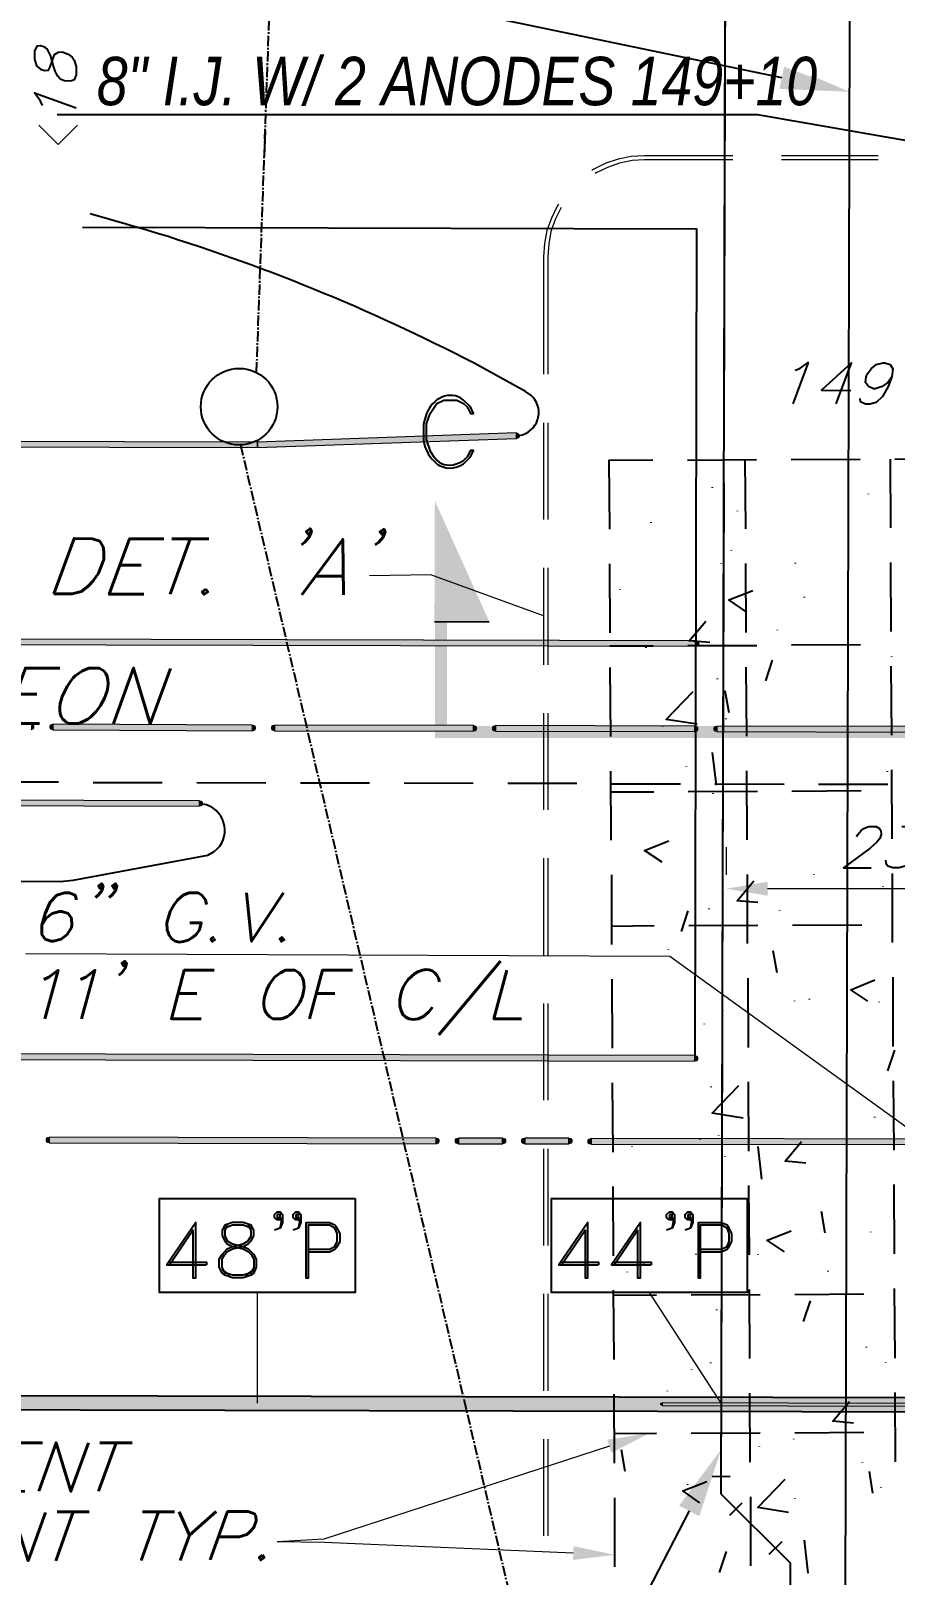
# Model space of a CAD drawing. Header units: feet. Extents: x 25 to 852, y 24 to 570.
# Drawn here: x 182 to 244.5, y 263.5 to 375.2 of the extents above; entities that cross this region are included whole.
import ezdxf
from ezdxf import colors
from ezdxf.entities.mleader import LeaderData, LeaderLine
from ezdxf.math import Vec2, Vec3

# ---------------------------------------------------------------- set-up
doc = ezdxf.new("R2010")
doc.units = ezdxf.units.FT
doc.header["$MEASUREMENT"] = 0
doc.linetypes.add('CENTER2', pattern=[1.125, 0.75, -0.125, 0.125, -0.125])
doc.layers.add('PDF_Geometry', color=7, linetype='Continuous')
doc.layers.add('PDF_Solid Fills', color=7, linetype='Continuous')
doc.styles.get("Standard").update_dxf_attribs({"font": 'simplex.shx'})

msp = doc.modelspace()

# ---------------------------------------------------------------- hatches: boundary and pattern name
h = msp.add_hatch(color=6)
h.dxf.hatch_style = 1
h.paths.add_polyline_path([(102.07, 275.67), (269.1, 275.3), (269.1, 276.3), (102.07, 276.67)])
at = {"layer": 'PDF_Solid Fills', "transparency": 33554559}
for points in [[(217.13, 345.93), (217.13, 346.13), (198.4, 345.47), (198.4, 345.07), (217.13, 345.73)], [(217.13, 346.13), (217.23, 346.1), (217.33, 346), (217.33, 345.87), (217.27, 345.77), (217.13, 345.73), (217.13, 345.93)], [(230.1, 331.1), (230.23, 331.07), (230.3, 330.97), (230.3, 330.83), (230.23, 330.73), (230.1, 330.7), (230.1, 330.9)], [(182, 325.07), (182.13, 325.03), (182.2, 324.93), (182.2, 324.8), (182.13, 324.7), (182, 324.67), (182, 324.87)], [(183.6, 324.67), (183.47, 324.7), (183.4, 324.8), (183.4, 324.93), (183.47, 325.03), (183.6, 325.07), (183.6, 324.87)], [(183.6, 324.87), (183.6, 324.67), (198.03, 324.6), (198.03, 325), (183.6, 325.07)], [(198.03, 325), (198.17, 324.97), (198.23, 324.87), (198.23, 324.73), (198.17, 324.63), (198.03, 324.6), (198.03, 324.8)], [(199.63, 324.6), (199.5, 324.63), (199.43, 324.73), (199.43, 324.87), (199.5, 324.97), (199.63, 325), (199.63, 324.8)], [(199.63, 324.8), (199.63, 324.6), (214.03, 324.57), (214.03, 324.97), (199.63, 325)], [(214.03, 324.97), (214.17, 324.93), (214.23, 324.83), (214.23, 324.7), (214.17, 324.6), (214.03, 324.57), (214.03, 324.77)], [(215.63, 324.57), (215.5, 324.6), (215.43, 324.7), (215.43, 324.83), (215.5, 324.93), (215.63, 324.97), (215.63, 324.77)], [(215.63, 324.77), (215.63, 324.57), (230.03, 324.53), (230.03, 324.93), (215.63, 324.97)], [(230.03, 324.93), (230.17, 324.9), (230.23, 324.8), (230.23, 324.67), (230.17, 324.57), (230.03, 324.53), (230.03, 324.73)], [(231.63, 324.53), (231.5, 324.57), (231.43, 324.67), (231.43, 324.8), (231.5, 324.9), (231.63, 324.93), (231.63, 324.73)], [(231.63, 324.73), (231.63, 324.53), (246.03, 324.5), (246.03, 324.9), (231.63, 324.93)], [(194.2, 319.53), (194.33, 319.5), (194.4, 319.4), (194.4, 319.27), (194.33, 319.17), (194.2, 319.13), (194.2, 319.33)], [(230.03, 301.1), (230.17, 301.07), (230.23, 300.97), (230.23, 300.83), (230.17, 300.73), (230.03, 300.7), (230.03, 300.9)], [(183.33, 294.8), (183.2, 294.83), (183.13, 294.93), (183.13, 295.07), (183.2, 295.17), (183.33, 295.2), (183.33, 295)], [(183.33, 295), (183.33, 294.8), (211.33, 294.73), (211.33, 295.13), (183.33, 295.2)], [(211.33, 295.13), (211.47, 295.1), (211.53, 295), (211.53, 294.87), (211.47, 294.77), (211.33, 294.73), (211.33, 294.93)], [(212.93, 294.73), (212.8, 294.77), (212.73, 294.87), (212.73, 295), (212.8, 295.1), (212.93, 295.13), (212.93, 294.93)], [(212.93, 294.93), (212.93, 294.73), (216.13, 294.73), (216.13, 295.13), (212.93, 295.13)], [(216.13, 295.13), (216.27, 295.1), (216.33, 295), (216.33, 294.87), (216.27, 294.77), (216.13, 294.73), (216.13, 294.93)], [(217.73, 294.73), (217.6, 294.77), (217.53, 294.87), (217.53, 295), (217.6, 295.1), (217.73, 295.13), (217.73, 294.93)], [(217.73, 294.93), (217.73, 294.73), (220.93, 294.73), (220.93, 295.13), (217.73, 295.13)], [(220.93, 295.13), (221.07, 295.1), (221.13, 295), (221.13, 294.87), (221.07, 294.77), (220.93, 294.73), (220.93, 294.93)], [(222.53, 294.7), (222.4, 294.73), (222.33, 294.83), (222.33, 294.97), (222.4, 295.07), (222.53, 295.1), (222.53, 294.9)], [(222.53, 294.9), (222.53, 294.7), (250.53, 294.67), (250.53, 295.07), (222.53, 295.1)], [(227.67, 275.8), (227.57, 275.87), (227.57, 275.97), (227.67, 276), (227.67, 275.9)], [(254.97, 275.83), (254.97, 275.93), (227.67, 276), (227.67, 275.8), (254.97, 275.73)]]:
    msp.add_hatch(color=256, dxfattribs=at).paths.add_polyline_path(points)

# ---------------------------------------------------------------- linework, layer by layer
at = {"color": 1, "flags": 128}
for points in [[(232.4, 446.87), (231.93, 269.4)], [(231.93, 269.4), (236.93, 264.43), (236.92, 260.77)], [(232.57, 267.87), (233.47, 268.77)], [(236.33, 265.93), (235.4, 265.03)]]:
    msp.add_lwpolyline(points, dxfattribs=at)
at = {"color": 3, "flags": 128}
msp.add_lwpolyline([(241.43, 445.2), (240.93, 262.07)], dxfattribs=at)
at = {"color": 20, "linetype": 'CENTER2', "flags": 128}
for points in [[(198.33, 350.5), (200.13, 400.77)], [(197.17, 345.26), (220.57, 245.32)]]:
    msp.add_lwpolyline(points, dxfattribs=at)
at = {"color": 6, "flags": 128}
msp.add_lwpolyline([(102.07, 275.67), (269.1, 275.3), (269.1, 276.3), (102.07, 276.67)], close=True, dxfattribs=at)
at = {"color": 20}
msp.add_circle((197.07, 348.03), 2.77, dxfattribs=at)
at = {"layer": 'PDF_Geometry', "lineweight": 25}
for points in [[(232.23, 379.7), (232.13, 346.53)], [(183, 374.03), (182.7, 374.13), (182.43, 374.1), (182.27, 373.73), (182.27, 373.17), (182.4, 372.67), (182.7, 372.43), (183, 372.33), (183.27, 372.37), (183.4, 372.6), (183.7, 373.5), (184, 373.67), (184.27, 373.7), (184.7, 373.53), (185, 373.3), (185.13, 373.1), (185.27, 372.63), (185.27, 372.03), (185.13, 371.67), (184.97, 371.6)], [(182.83, 369.8), (182.7, 370.13), (182.27, 370.73), (185.27, 369.63)], [(198.9, 366.1), (198.97, 368)], [(185.73, 361), (230.17, 360.9), (230.03, 300.9)], [(237.3, 350.67), (237.63, 350.8), (238.23, 351.23), (237.13, 348.23)], [(240.27, 348.23), (241.37, 351.2), (239.2, 349.23), (241.33, 349.2)], [(244.3, 350.2), (244, 349.77), (243.6, 349.5), (243.1, 349.33), (242.97, 349.33), (242.6, 349.5), (242.4, 349.77), (242.43, 350.2), (242.5, 350.37), (242.8, 350.77), (243.17, 351.07), (243.67, 351.2), (243.8, 351.2), (244.17, 351.07), (244.37, 350.77), (244.3, 350.2), (244.03, 349.5), (243.63, 348.77), (243.17, 348.33), (242.7, 348.2), (242.4, 348.2), (242.03, 348.37), (242, 348.63)], [(210.63, 345.6), (210.63, 346.8), (210.9, 347.53), (211.37, 348.27), (211.87, 348.5), (212.83, 348.5), (213.3, 348.27), (213.57, 348.03), (213.8, 347.53), (214.03, 347.53), (213.8, 348.03), (213.3, 348.5)], [(210.63, 347.53), (210.4, 346.8), (210.4, 345.6)], [(217.13, 345.93), (217.57, 346)], [(213.3, 343.9), (213.8, 344.4), (214.03, 344.87), (213.8, 344.87), (213.57, 344.4), (213.3, 344.13)], [(227, 344.17), (223.83, 344.13), (223.87, 339.17)], [(229.5, 344.17), (234.5, 344.2)], [(233.67, 344.2), (233.7, 339.2)], [(237, 344.2), (242, 344.23)], [(244.17, 344.23), (244.2, 339.27)], [(244.5, 344.23), (249.5, 344.27)], [(231.33, 342.17), (231.33, 342.2)], [(232.13, 342.53), (232.03, 306.53)], [(242.6, 341.7), (242.6, 341.73)], [(226.87, 339.63), (226.87, 339.67)], [(233.13, 340.47), (233.13, 340.5)], [(232.7, 337.6), (232.7, 337.63)], [(223.87, 336.67), (223.9, 331.67)], [(231.97, 336.67), (231.97, 336.7)], [(233.7, 336.7), (233.73, 331.7)], [(237.33, 336.7), (237.33, 336.73)], [(244.2, 336.77), (244.23, 331.77)], [(224.63, 334.8), (224.63, 334.83)], [(233.73, 333.23), (232.5, 334.07), (234.23, 334.73)], [(237.97, 334.23), (237.97, 334.27)], [(231.13, 330.97), (229.63, 331.1), (230.83, 332.53)], [(236.03, 331.87), (236.03, 331.9)], [(223.9, 330.73), (227.03, 330.73)], [(226.53, 330.6), (226.53, 330.63)], [(229.53, 330.77), (234.53, 330.77)], [(237.03, 330.8), (242.03, 330.83)], [(235.17, 328.2), (235.67, 329.7)], [(244.3, 329.93), (244.3, 329.97)], [(223.9, 329.17), (223.93, 324.17)], [(231.67, 328.33), (231.67, 328.37)], [(233.73, 329.2), (233.77, 324.2)], [(244.23, 329.27), (244.27, 324.27)], [(230.2, 325.07), (227.97, 325.4), (229.93, 327.43)], [(232.53, 325.9), (232.23, 327.47)], [(232.3, 325.43), (232.3, 325.47)], [(227.73, 324.9), (227.73, 324.93)], [(231.6, 320.67), (231.33, 323.03)], [(223.93, 321.67), (223.97, 316.67)], [(229.43, 322), (229.43, 322.03)], [(233.77, 321.7), (233.8, 316.7)], [(243.97, 321.63), (243.97, 321.67)], [(244.27, 321.77), (244.3, 316.77)], [(184, 320.87), (178.97, 320.87)], [(191.5, 320.83), (186.5, 320.83)], [(199, 320.8), (194, 320.83)], [(206.5, 320.8), (201.5, 320.8)], [(214, 320.77), (209, 320.8)], [(221.5, 320.77), (216.5, 320.77)], [(229, 320.73), (224, 320.73)], [(236.5, 320.7), (231.5, 320.73)], [(244, 320.7), (239, 320.7)], [(223.97, 320.17), (227.07, 320.17)], [(229.57, 320.2), (234.57, 320.23)], [(231.37, 320.03), (231.37, 320.07)], [(237.07, 320.23), (242.07, 320.27)], [(194.7, 319.23), (194.2, 319.33)], [(241.77, 316.93), (241.83, 317.1), (242.07, 317.37), (242.27, 317.53), (242.6, 317.67), (243.17, 317.67), (243.4, 317.53), (243.5, 317.37), (243.53, 317.1), (243.43, 316.8), (243.2, 316.53), (242.73, 316.1), (240.8, 314.67), (242.8, 314.67)], [(245.03, 317.67), (246.6, 317.67), (245.33, 316.53), (245.77, 316.53), (246, 316.37), (246.1, 316.23), (246.07, 315.8), (245.97, 315.53), (245.67, 315.1), (245.27, 314.8), (244.8, 314.67), (244.37, 314.67), (244, 314.8), (243.9, 314.93), (243.87, 315.23)], [(150.07, 313.77), (149.33, 316.93), (146, 316.93), (145.3, 313.8), (184.13, 313.7), (185.07, 313.8)], [(227.67, 315.1), (226.4, 315.93), (228.17, 316.63)], [(185.07, 313.8), (194.8, 315.6), (195.27, 315.87)], [(224, 314.17), (224, 309.13)], [(233.83, 314.2), (233.83, 309.2)], [(238.67, 314.2), (238.67, 314.23)], [(244.33, 314.27), (244.33, 309.27)], [(234.6, 312.17), (233.1, 312.3), (234.3, 313.73)], [(243.67, 313.3), (243.67, 313.33)], [(231.07, 311.7), (231.07, 311.73)], [(236.2, 311.57), (236.2, 311.6)], [(224, 310.47), (227.1, 310.5)], [(229.07, 310.07), (229.57, 311.57)], [(229.6, 310.5), (234.6, 310.53)], [(231.27, 310.53), (231.27, 310.57)], [(237.1, 310.53), (242.13, 310.57)], [(228.13, 308.77), (228.13, 308.8)], [(236, 307.1), (235.7, 308.67)], [(224.03, 306.63), (224.07, 301.63)], [(233.87, 306.7), (233.9, 301.7)], [(242.57, 305.03), (241.33, 305.87), (243.07, 306.57)], [(244.37, 306.77), (244.37, 301.77)], [(237.27, 305.03), (237.27, 305.07)], [(238.33, 305.17), (238.33, 305.2)], [(243.37, 304.97), (243.37, 305)], [(232.07, 304.33), (232.07, 304.37)], [(230.73, 303.37), (230.73, 303.4)], [(232.03, 302.53), (231.93, 269.4)], [(244, 300), (244.5, 301.5)], [(224.07, 299.13), (224.1, 294.13)], [(231.23, 298.83), (231.23, 298.87)], [(233.53, 296.57), (231.3, 296.93), (233.23, 298.93)], [(233.9, 299.2), (233.93, 294.2)], [(244.4, 299.27), (244.43, 294.27)], [(243.07, 296.63), (243.07, 296.67)], [(230.43, 295.03), (230.43, 295.07)], [(231.77, 295.3), (231.77, 295.33)], [(238.07, 293.33), (236.57, 293.47), (237.77, 294.9)], [(225.5, 294.5), (225.5, 294.53)], [(232.23, 293.77), (232.23, 293.8)], [(234.9, 292.17), (234.63, 294.53)], [(224.1, 291.63), (224.13, 286.63)], [(233.93, 291.7), (233.97, 286.7)], [(244.43, 291.77), (244.47, 286.77)], [(200.03, 288.63), (200.2, 289.4), (200.03, 289.23), (199.83, 289.23), (199.63, 289.4), (199.63, 289.6), (199.83, 289.8), (200.03, 289.8), (200.2, 289.6), (200.2, 289.03), (200.03, 288.63), (199.63, 288.47)], [(200.03, 289.23), (200.2, 289.03)], [(201.37, 288.63), (201.53, 289.4), (201.37, 289.23), (201.17, 289.23), (200.97, 289.4), (200.97, 289.6), (201.17, 289.8), (201.37, 289.8), (201.53, 289.6), (201.53, 289.03), (201.37, 288.63), (200.97, 288.47)], [(201.37, 289.23), (201.53, 289.03)], [(228.4, 288.63), (228.57, 289.4), (228.4, 289.23), (228.2, 289.23), (228, 289.4), (228, 289.6), (228.2, 289.8), (228.4, 289.8), (228.57, 289.6), (228.57, 289.03), (228.4, 288.63), (228, 288.47)], [(228.4, 289.23), (228.57, 289.03)], [(229.73, 288.63), (229.9, 289.4), (229.73, 289.23), (229.53, 289.23), (229.33, 289.4), (229.33, 289.6), (229.53, 289.8), (229.73, 289.8), (229.9, 289.6), (229.9, 289.03), (229.73, 288.63), (229.33, 288.47)], [(229.73, 289.23), (229.9, 289.03)], [(239.47, 288.27), (239.2, 289.83)], [(192.03, 285.97), (193.73, 288.47), (193.73, 285.03), (193.93, 285.03), (193.93, 289.03), (191.83, 285.97), (194.7, 285.97)], [(196.2, 288.83), (196.03, 288.47), (196.03, 288.07), (196.2, 287.7), (196.6, 287.5), (197.37, 287.3), (197.73, 287.13), (198.13, 286.73), (198.3, 286.37), (198.3, 285.8), (198.13, 285.4), (197.93, 285.23), (197.37, 285.03), (196.6, 285.03), (196.03, 285.23), (195.83, 285.4), (195.63, 285.8), (195.63, 286.37), (195.83, 286.73), (196.2, 287.13), (196.6, 287.3), (197.37, 287.5), (197.73, 287.7), (197.93, 288.07), (197.93, 288.47), (197.73, 288.83)], [(197.93, 288.63), (197.37, 288.83), (196.6, 288.83), (196.03, 288.63)], [(202.07, 286.9), (203.6, 286.9), (204, 287.1), (204.17, 287.3), (204.37, 287.67), (204.37, 288.23), (204.17, 288.63), (204, 288.83), (203.6, 289), (201.9, 289), (201.9, 285)], [(202.07, 287.1), (203.6, 287.1), (204, 287.3), (204.17, 287.67), (204.17, 288.23), (204, 288.63), (203.6, 288.83), (202.07, 288.83), (202.07, 285), (201.9, 285)], [(220.4, 285.97), (222.1, 288.47), (222.1, 285.03), (222.3, 285.03), (222.3, 289.03), (220.2, 285.97), (223.07, 285.97)], [(224.2, 285.97), (225.9, 288.47), (225.9, 285.03), (226.1, 285.03), (226.1, 289.03), (224, 285.97), (226.87, 285.97)], [(230.43, 286.9), (231.97, 286.9), (232.37, 287.1), (232.53, 287.3), (232.73, 287.67), (232.73, 288.23), (232.53, 288.63), (232.37, 288.83), (231.97, 289), (230.27, 289), (230.27, 285)], [(230.43, 287.1), (231.97, 287.1), (232.37, 287.3), (232.53, 287.67), (232.53, 288.23), (232.37, 288.63), (231.97, 288.83), (230.43, 288.83), (230.43, 285), (230.27, 285)], [(235.23, 287.73), (237, 288.43)], [(242.77, 288.33), (242.77, 288.37)], [(235.27, 287.73), (236.5, 286.9)], [(192.03, 286.17), (194.7, 286.17), (194.7, 285.97)], [(220.4, 286.17), (223.07, 286.17), (223.07, 285.97)], [(224.2, 286.17), (226.87, 286.17), (226.87, 285.97)], [(226.37, 286.07), (226.37, 286.1)], [(230.13, 286.73), (230.13, 286.77)], [(234.63, 286.7), (234.63, 286.73)], [(195.83, 285.6), (196.4, 285.23)], [(197.53, 285.23), (198.13, 285.6)], [(225.17, 285.43), (225.17, 285.47)], [(239.7, 285.5), (239.7, 285.53)], [(224.13, 284.13), (224.17, 279.13)], [(224.2, 283.77), (227.27, 283.8)], [(229.77, 283.8), (234.77, 283.83)], [(233.97, 284.2), (234, 279.2)], [(237.27, 283.83), (242.27, 283.87)], [(244.47, 284.27), (244.5, 279.23)], [(231.63, 282.7), (231.63, 282.73)], [(237.9, 281.87), (238.4, 283.37)], [(242.47, 280), (242.47, 280.03)], [(229.83, 278.4), (229.83, 278.43)], [(231.2, 278.87), (231.2, 278.9)], [(243.87, 278.9), (243.87, 278.93)], [(224.17, 276.63), (224.2, 271.63)], [(228.07, 276.83), (228.07, 276.87)], [(234, 276.7), (234.03, 271.7)], [(241.53, 274.53), (240.03, 274.67), (241.23, 276.1)], [(244.5, 276.73), (244.53, 271.73)], [(224.2, 273.77), (227.27, 273.8)], [(229.77, 273.8), (234.77, 273.83)], [(237.27, 273.83), (242.27, 273.87)], [(225, 271.03), (224.73, 272.6)], [(234.73, 272.8), (234.73, 272.83)], [(237.2, 273.37), (237.2, 273.4)], [(242.17, 271.67), (242.17, 271.7)], [(230.4, 268.77), (229.17, 269.63), (230.9, 270.3)], [(231.3, 270.7), (232.6, 270.67)], [(236.83, 268.07), (234.6, 268.43), (236.57, 270.47)], [(242.93, 269.47), (242.67, 271.03)], [(224.23, 269.13), (224.23, 264.13)], [(229.53, 270.07), (229.53, 270.1)], [(234.07, 269.2), (234.07, 264.2)], [(243.53, 269.87), (243.53, 269.9)], [(237.3, 269.07), (237.3, 269.1)], [(238.23, 263.67), (237.97, 266.07)], [(231.83, 263.73), (232.33, 265.23)]]:
    msp.add_lwpolyline(points, dxfattribs=at)
at = {"layer": 'PDF_Geometry', "lineweight": 15}
for points in [[(185.37, 368.4), (183.97, 367), (182.57, 368.4)], [(226.4, 366.17), (225.43, 366.13), (224.5, 365.93), (223.6, 365.63), (222.73, 365.2), (222.6, 365.1)], [(226.4, 365.87), (225.5, 365.83), (224.6, 365.63), (223.73, 365.33), (222.9, 364.93), (222.83, 364.9)], [(232.8, 366.17), (226.4, 366.17)], [(232.8, 365.87), (226.4, 365.87)], [(243.3, 366.17), (236.3, 366.17)], [(243.3, 365.87), (236.3, 365.87)], [(220.17, 362.67), (220.07, 362.53), (219.67, 361.67), (219.33, 360.77), (219.17, 359.83), (219.1, 358.87), (219.1, 350.37)], [(220.37, 362.43), (219.93, 361.57), (219.63, 360.7), (219.47, 359.8), (219.4, 358.87), (219.4, 350.37)], [(219.1, 346.87), (219.1, 339.87)], [(219.4, 346.87), (219.4, 339.87)], [(219.1, 336.37), (219.1, 329.37)], [(219.4, 336.37), (219.4, 329.37)], [(219.1, 332.9), (210.93, 335.87), (206.5, 335.8)], [(219.1, 325.87), (219.1, 318.87)], [(219.4, 325.87), (219.4, 318.87)], [(232.3, 316.17), (232.3, 314.17)], [(219.1, 315.37), (219.1, 308.37)], [(219.4, 315.37), (219.4, 308.37)], [(252.3, 313.17), (235.3, 313.17)], [(256.6, 287.8), (228.23, 308.27), (181.63, 308.47)], [(219.1, 304.87), (219.1, 297.87)], [(219.4, 304.87), (219.4, 297.87)], [(219.1, 294.37), (219.1, 287.37)], [(219.4, 294.37), (219.4, 287.37)], [(198.37, 283.97), (198.37, 275.97)], [(219.1, 283.87), (219.1, 276.87)], [(219.4, 283.87), (219.4, 276.87)], [(226.73, 283.97), (231.97, 275.9)], [(223.87, 272.87), (203.2, 266.13), (199.83, 265.93)], [(219.1, 273.37), (219.1, 266.37)], [(219.4, 273.37), (219.4, 266.37)], [(221.23, 265.13), (203.23, 265.9), (199.83, 265.93)]]:
    msp.add_lwpolyline(points, dxfattribs=at)
at = {"layer": 'PDF_Geometry', "lineweight": 25}
msp.add_lwpolyline([(218.17, 348.87), (217.8, 349.13), (214.07, 351.17, 0.046033), (190.4, 360.8), (186.3, 361.97)], format="xyb", dxfattribs=at)
at = {"layer": 'PDF_Geometry', "lineweight": 0}
for points in [[(198.4, 345.27), (198.4, 345.47), (102.07, 345.7)], [(102.07, 345.3), (198.4, 345.07), (198.4, 345.27)], [(217.13, 346.13), (217.23, 346.1), (217.33, 346), (217.33, 345.87), (217.27, 345.77), (217.13, 345.73)], [(102.07, 331), (230.1, 330.7), (230.1, 331.1), (102.07, 331.4)], [(230.1, 331.1), (230.23, 331.07), (230.3, 330.97), (230.3, 330.83), (230.23, 330.73), (230.1, 330.7)], [(182, 325.07), (182.13, 325.03), (182.2, 324.93), (182.2, 324.8), (182.13, 324.7), (182, 324.67)], [(183.6, 324.67), (183.47, 324.7), (183.4, 324.8), (183.4, 324.93), (183.47, 325.03), (183.6, 325.07)], [(198.03, 325), (198.17, 324.97), (198.23, 324.87), (198.23, 324.73), (198.17, 324.63), (198.03, 324.6)], [(199.63, 324.6), (199.5, 324.63), (199.43, 324.73), (199.43, 324.87), (199.5, 324.97), (199.63, 325)], [(214.03, 324.97), (214.17, 324.93), (214.23, 324.83), (214.23, 324.7), (214.17, 324.6), (214.03, 324.57)], [(215.63, 324.57), (215.5, 324.6), (215.43, 324.7), (215.43, 324.83), (215.5, 324.93), (215.63, 324.97)], [(230.03, 324.93), (230.17, 324.9), (230.23, 324.8), (230.23, 324.67), (230.17, 324.57), (230.03, 324.53)], [(231.63, 324.53), (231.5, 324.57), (231.43, 324.67), (231.43, 324.8), (231.5, 324.9), (231.63, 324.93)], [(102.07, 319.4), (194.2, 319.13), (194.2, 319.53), (102.07, 319.8)], [(194.2, 319.53), (194.33, 319.5), (194.4, 319.4), (194.4, 319.27), (194.33, 319.17), (194.2, 319.13)], [(102.07, 301), (230.03, 300.7), (230.03, 301.1), (102.07, 301.4)], [(230.03, 301.1), (230.17, 301.07), (230.23, 300.97), (230.23, 300.83), (230.17, 300.73), (230.03, 300.7)], [(183.33, 294.8), (183.2, 294.83), (183.13, 294.93), (183.13, 295.07), (183.2, 295.17), (183.33, 295.2)], [(211.33, 295.13), (211.47, 295.1), (211.53, 295), (211.53, 294.87), (211.47, 294.77), (211.33, 294.73)], [(212.93, 294.73), (212.8, 294.77), (212.73, 294.87), (212.73, 295), (212.8, 295.1), (212.93, 295.13)], [(216.13, 295.13), (216.27, 295.1), (216.33, 295), (216.33, 294.87), (216.27, 294.77), (216.13, 294.73)], [(217.73, 294.73), (217.6, 294.77), (217.53, 294.87), (217.53, 295), (217.6, 295.1), (217.73, 295.13)], [(220.93, 295.13), (221.07, 295.1), (221.13, 295), (221.13, 294.87), (221.07, 294.77), (220.93, 294.73)], [(222.53, 294.7), (222.4, 294.73), (222.33, 294.83), (222.33, 294.97), (222.4, 295.07), (222.53, 295.1)], [(227.67, 275.8), (227.57, 275.87), (227.57, 275.97), (227.67, 276)]]:
    msp.add_lwpolyline(points, dxfattribs=at)
for points in [[(217.13, 345.93), (217.13, 346.13), (198.4, 345.47), (198.4, 345.07), (217.13, 345.73)], [(183.6, 324.87), (183.6, 324.67), (198.03, 324.6), (198.03, 325), (183.6, 325.07)], [(199.63, 324.8), (199.63, 324.6), (214.03, 324.57), (214.03, 324.97), (199.63, 325)], [(215.63, 324.77), (215.63, 324.57), (230.03, 324.53), (230.03, 324.93), (215.63, 324.97)], [(231.63, 324.73), (231.63, 324.53), (246.03, 324.5), (246.03, 324.9), (231.63, 324.93)], [(183.33, 295), (183.33, 294.8), (211.33, 294.73), (211.33, 295.13), (183.33, 295.2)], [(212.93, 294.93), (212.93, 294.73), (216.13, 294.73), (216.13, 295.13), (212.93, 295.13)], [(217.73, 294.93), (217.73, 294.73), (220.93, 294.73), (220.93, 295.13), (217.73, 295.13)], [(222.53, 294.9), (222.53, 294.7), (250.53, 294.67), (250.53, 295.07), (222.53, 295.1)], [(254.97, 275.83), (254.97, 275.93), (227.67, 276), (227.67, 275.8), (254.97, 275.73)]]:
    msp.add_lwpolyline(points, close=True, dxfattribs=at)
at = {"layer": 'PDF_Geometry', "lineweight": 40}
for points in [[(183.67, 334.5), (185.13, 338.5), (186.47, 338.47), (187, 338.3), (187.23, 337.9), (187.27, 337.53), (187.27, 336.97), (186.9, 336), (186.5, 335.43), (186.17, 335.07), (185.67, 334.67), (185, 334.5)], [(194.67, 334.83), (194.4, 334.63), (194.53, 334.47), (194.8, 334.63)], [(198.73, 264.97), (198.53, 264.8), (198.63, 264.63), (198.87, 264.8)]]:
    msp.add_lwpolyline(points, close=True, dxfattribs=at)
for points in [[(190.17, 334.47), (187.67, 334.47), (189.13, 338.47), (191.63, 338.47)], [(193.53, 338.47), (192.07, 334.47)], [(192.2, 338.47), (194.87, 338.47)], [(202.3, 339), (202.07, 338.8), (201.93, 339), (202.2, 339.2), (202.3, 339), (202.17, 338.63), (201.83, 338.23), (201.57, 338.03)], [(201.6, 334.43), (204.57, 338.43), (204.63, 334.43)], [(207.63, 338.97), (207.4, 338.8), (207.27, 338.97), (207.53, 339.17), (207.63, 338.97), (207.5, 338.6), (207.17, 338.23), (206.9, 338.03)], [(188.47, 336.57), (189.97, 336.57)], [(202.63, 335.77), (204.57, 335.77)], [(182.63, 325.13), (180.13, 325.13), (181.6, 329.13), (184.1, 329.13)], [(187.27, 328.93), (186.93, 329.13), (186.2, 329.13), (185.73, 328.93), (185.2, 328.57)], [(187.97, 325.13), (189.43, 329.13), (190.63, 325.1), (192.1, 329.1)], [(180.9, 327.23), (182.43, 327.23)], [(184.73, 325.13), (185.47, 325.13), (185.93, 325.33)], [(185.3, 312.37), (185.2, 312.7), (184.77, 312.87), (184.43, 312.87), (183.87, 312.7), (183.4, 312.2), (183.03, 311.37), (182.8, 310.53), (182.8, 309.87), (183.03, 309.53), (183.47, 309.37), (183.63, 309.37), (184.2, 309.53), (184.63, 309.87), (184.93, 310.37), (184.97, 310.53), (184.93, 311.03), (184.7, 311.37), (184.23, 311.53), (184.07, 311.53), (183.53, 311.37), (183.1, 311.03), (182.8, 310.53)], [(187.23, 313.37), (187, 313.2), (186.9, 313.37), (187.1, 313.53), (187.23, 313.37), (187.13, 313.03), (186.87, 312.7), (186.67, 312.53)], [(188.23, 313.37), (188, 313.2), (187.9, 313.37), (188.1, 313.53), (188.23, 313.37), (188.13, 313.03), (187.87, 312.7), (187.67, 312.53)], [(194.7, 312.03), (194.63, 312.37), (194.37, 312.7), (194.1, 312.87), (193.43, 312.87), (193.03, 312.7), (192.63, 312.37), (192.37, 312.03), (192.07, 311.53), (191.83, 310.7), (191.87, 310.2)], [(197.6, 312.87), (197.97, 309.37), (200.27, 312.87)], [(193.97, 309.87), (194.2, 310.2), (194.33, 310.7), (193.5, 310.7)], [(195.23, 309.7), (195.03, 309.53), (195.13, 309.37), (195.37, 309.53)], [(200.23, 309.7), (200.03, 309.53), (200.13, 309.37), (200.37, 309.53)], [(182.93, 306.6), (183.3, 306.77), (183.97, 307.27), (183, 303.77)], [(185.6, 306.6), (185.97, 306.77), (186.63, 307.27), (185.67, 303.77)], [(188.93, 307.77), (188.7, 307.6), (188.6, 307.77), (188.8, 307.93), (188.93, 307.77), (188.83, 307.43), (188.57, 307.1), (188.37, 306.93)], [(194.33, 303.77), (192.17, 303.77), (193.1, 307.27), (195.27, 307.27)], [(201.4, 307.1), (201.1, 307.27), (200.43, 307.27), (200.07, 307.1), (199.63, 306.77)], [(202.17, 303.77), (203.1, 307.27), (205.27, 307.27)], [(215.97, 307.93), (211.53, 302.6)], [(216.43, 307.27), (215.5, 303.77), (217.5, 303.77)], [(192.67, 305.6), (194, 305.6)], [(202.67, 305.6), (204, 305.6)], [(199.5, 303.77), (200.17, 303.77), (200.57, 303.93)], [(210.4, 303.93), (210.8, 304.27), (211.07, 304.6)], [(181.57, 269.6), (179.4, 269.57), (180.67, 273.1), (182.83, 273.1)], [(182.57, 269.6), (183.83, 273.1), (184.9, 269.6), (186.17, 273.1)], [(188.17, 273.1), (186.9, 269.6)], [(187, 273.1), (189.33, 273.1)], [(179.47, 264.57), (180.73, 268.07), (181.8, 264.57), (183.07, 268.07)], [(185.07, 268.1), (183.8, 264.57)], [(183.9, 268.1), (186.23, 268.1)], [(191.23, 268.1), (189.97, 264.6)], [(190.07, 268.1), (192.4, 268.1)], [(192.73, 268.1), (193.47, 266.43), (192.8, 264.6)], [(195.4, 268.13), (193.47, 266.43)], [(194.97, 264.63), (196.23, 268.13), (197.73, 268.13), (198.17, 267.97), (198.27, 267.8), (198.3, 267.47), (198.13, 266.97), (197.83, 266.63), (197.63, 266.47), (197.07, 266.3), (195.57, 266.3)]]:
    msp.add_lwpolyline(points, dxfattribs=at)
at = {"layer": 'PDF_Geometry', "lineweight": 15}
msp.add_lwpolyline([(211.2, 332.47), (215.17, 332.47)], close=True, dxfattribs=at)
at = {"layer": 'PDF_Geometry', "lineweight": 25}
for points in [[(205.47, 290.77), (205.47, 283.97), (191.3, 283.97), (191.3, 290.77)], [(233.83, 290.77), (233.83, 283.97), (219.67, 283.97), (219.67, 290.77)], [(199.83, 289.6), (199.83, 289.4), (200.03, 289.4), (200.03, 289.6)], [(201.17, 289.6), (201.17, 289.4), (201.37, 289.4), (201.37, 289.6)], [(228.2, 289.6), (228.2, 289.4), (228.4, 289.4), (228.4, 289.6)], [(229.53, 289.6), (229.53, 289.4), (229.73, 289.4), (229.73, 289.6)], [(196.6, 289.03), (196.03, 288.83), (195.83, 288.47), (195.83, 288.07), (196.03, 287.7), (196.2, 287.5), (196.6, 287.3), (197.37, 287.13), (197.73, 286.93), (197.93, 286.73), (198.13, 286.37), (198.13, 285.8), (197.93, 285.4), (197.37, 285.23), (196.6, 285.23), (196.03, 285.4), (195.83, 285.8), (195.83, 286.37), (196.03, 286.73), (196.2, 286.93), (196.6, 287.13), (197.37, 287.3), (197.73, 287.5), (197.93, 287.7), (198.13, 288.07), (198.13, 288.47), (197.93, 288.83), (197.37, 289.03)]]:
    msp.add_lwpolyline(points, close=True, dxfattribs=at)
at = {"layer": 'PDF_Geometry', "lineweight": 40}
msp.add_ellipse((210.14, 305.61), major_axis=(0.97, 1.58), ratio=0.676835, start_param=5.606386, end_param=8.549398, dxfattribs=at)
at = {"layer": 'PDF_Geometry', "lineweight": 25}
for points in [[(184.97, 371.6), (183.31, 371.33), (183.86, 373.47), (183, 374.03)], [(213.3, 348.5), (212.3, 349.32), (211.02, 348.58), (210.63, 347.53)], [(217.57, 346), (218.85, 346.42), (219.14, 348.04), (218.17, 348.87)], [(210.4, 345.6), (210.65, 344.2), (211.87, 342.99), (213.3, 343.9)], [(210.63, 345.6), (210.97, 344.19), (211.85, 343.3), (213.3, 344.13)], [(195.27, 315.87), (196.52, 316.79), (196.17, 318.76), (194.7, 319.23)]]:
    msp.add_open_spline(points, degree=3, dxfattribs=at)
at = {"layer": 'PDF_Geometry', "lineweight": 40}
for points in [[(185.2, 328.57), (184.49, 327.8), (183.35, 325.79), (184.73, 325.13)], [(185.93, 325.33), (186.96, 325.83), (188.16, 327.94), (187.27, 328.93)], [(191.87, 310.2), (192.1, 308.98), (193.26, 309.17), (193.97, 309.87)], [(199.63, 306.77), (198.98, 306.01), (198.33, 304.37), (199.5, 303.77)], [(200.57, 303.93), (201.48, 304.54), (202.26, 306.16), (201.4, 307.1)], [(208.7, 305.1), (208.62, 303.97), (209.34, 303.37), (210.4, 303.93)]]:
    msp.add_open_spline(points, degree=3, dxfattribs=at)
at = {"layer": 'PDF_Solid Fills', "lineweight": 15, "transparency": 33554559}
for points in [[(238.43, 372), (241.23, 370.8), (238.2, 371.03)], [(211.23, 341.23), (215.17, 332.47), (211.2, 332.47)], [(211.23, 324.07), (212.1, 324.93), (211.23, 332.47)], [(212.1, 324.93), (211.23, 332.47), (212.1, 332.47)], [(296.73, 324.07), (295.83, 324.93), (211.23, 324.07)], [(295.83, 324.93), (211.23, 324.07), (212.1, 324.93)]]:
    msp.add_solid(points, dxfattribs=at)
at = {"layer": 'PDF_Solid Fills', "lineweight": 0, "transparency": 33554559}
for points in [[(102.07, 345.7), (102.07, 345.5), (198.4, 345.47)], [(198.4, 345.47), (102.07, 345.5), (102.07, 345.3)], [(198.4, 345.47), (102.07, 345.3), (198.4, 345.27)], [(198.4, 345.27), (102.07, 345.3), (198.4, 345.07)], [(230.1, 331.1), (102.07, 331.4), (102.07, 331.2)], [(230.1, 331.1), (102.07, 331.2), (102.07, 331)], [(102.07, 331), (230.1, 330.9), (230.1, 331.1)], [(230.1, 330.7), (230.1, 330.9), (102.07, 331)]]:
    msp.add_solid(points, dxfattribs=at)
at = {"layer": 'PDF_Solid Fills', "lineweight": 25, "transparency": 33554559}
for points in [[(194.2, 319.53), (102.07, 319.8), (102.07, 319.6)], [(194.2, 319.53), (102.07, 319.6), (102.07, 319.4)], [(102.07, 319.4), (194.2, 319.33), (194.2, 319.53)], [(194.2, 319.13), (194.2, 319.33), (102.07, 319.4)], [(235.3, 313.67), (235.3, 312.67), (232.3, 313.17)], [(230.03, 301.1), (102.07, 301.4), (102.07, 301.2)], [(230.03, 301.1), (102.07, 301.2), (102.07, 301)], [(102.07, 301), (230.03, 300.9), (230.03, 301.1)], [(230.03, 300.7), (230.03, 300.9), (102.07, 301)], [(221.27, 265.63), (224.23, 265), (221.23, 264.63)]]:
    msp.add_solid(points, dxfattribs=at)
at = {"layer": 'PDF_Solid Fills', "lineweight": 40, "transparency": 33554559}
msp.add_solid([(223.7, 273.33), (226.7, 273.77), (224, 272.37)], dxfattribs=at)

# ---------------------------------------------------------------- leaders
ml = msp.add_multileader_mtext('Standard')
ml.set_content("{\\fTechnic|b0|i1|c2|p2;SEWER 14' W OF C/L}", color=256)
ml.set_leader_properties()
ml.build(insert=Vec2(0, 0))
ml.multileader.update_dxf_attribs({"text_left_attachment_type": 6, "text_right_attachment_type": 6, "dogleg_length": 0, "arrow_head_size": 5})
ctx = ml.context
ctx.base_point, ctx.char_height, ctx.arrow_head_size, ctx.landing_gap_size, ctx.plane_origin = Vec3(131.14, 383.57), 3.5, 5, 0.09, Vec3(-36.6, 497.34)
ctx.left_attachment, ctx.right_attachment, ctx.text_align_type = 6, 6, 2
notes = []
notes.append((ctx, [(1, (1, 1, 0), (179.76, 383.57), (-1, 0), 0, [(0, [(241.23, 370.8)], 0, [])])]))
ctx.mtext.insert, ctx.mtext.width, ctx.mtext.alignment, ctx.mtext.line_spacing_style, ctx.mtext.flow_direction = Vec3(179.67, 387.77), 64.8704, 3, 2, 5
ml = msp.add_multileader_mtext('Standard')
ml.set_content('{\\fTechnic|b0|i1|c2|p2;8" I.J. W/ 2 ANODES 149+10}', color=256)
ml.set_leader_properties()
ml.build(insert=Vec2(0, 0))
ml.multileader.update_dxf_attribs({"text_left_attachment_type": 6, "text_right_attachment_type": 6, "dogleg_length": 0, "arrow_head_size": 5})
ctx = ml.context
ctx.base_point, ctx.char_height, ctx.arrow_head_size, ctx.landing_gap_size, ctx.plane_origin = Vec3(186.68, 369.13), 3.5, 5, 0.09, Vec3(-10.63, 490.01)
ctx.left_attachment, ctx.right_attachment = 6, 6
notes.append((ctx, [(1, (1, 1, 0), (234.6, 369.13), (-1, 0), 0, [(0, [(267.2, 363.47)], 0, [])])]))
ctx.mtext.insert, ctx.mtext.width, ctx.mtext.defined_height, ctx.mtext.line_spacing_style, ctx.mtext.flow_direction = Vec3(186.77, 373.33), 50.1071, 5.42, 2, 5
ml = msp.add_multileader_mtext('Standard')
ml.set_content('{\\fTechnic|b0|i1|c2|p2; 12" DWPWS 23\' W OF C/L}', color=256)
ml.set_leader_properties()
ml.build(insert=Vec2(0, 0))
ml.multileader.update_dxf_attribs({"text_left_attachment_type": 6, "text_right_attachment_type": 6, "dogleg_length": 0, "arrow_head_size": 5})
ctx = ml.context
ctx.base_point, ctx.char_height, ctx.arrow_head_size, ctx.landing_gap_size, ctx.plane_origin = Vec3(135.75, 204.32), 3.5, 5, 0.09, Vec3(116.98, 167.06)
ctx.left_attachment, ctx.right_attachment, ctx.text_align_type = 6, 6, 2
notes.append((ctx, [(1, (1, 1, 0), (196.41, 204.32), (-1, 0), 0, [(0, [(231.94, 272.61)], 0, [])])]))
ctx.mtext.insert, ctx.mtext.alignment, ctx.mtext.line_spacing_style, ctx.mtext.flow_direction = Vec3(196.32, 208.52), 3, 2, 5
for ctx, leaders in notes:
    for number, flags, end, landing, length, lines in leaders:
        leader = LeaderData()
        leader.index, (leader.has_last_leader_line, leader.has_dogleg_vector, leader.attachment_direction) = number, flags
        leader.last_leader_point, leader.dogleg_vector, leader.dogleg_length = Vec3(end), Vec3(landing), length
        for number, points, colour, breaks in lines:
            line = LeaderLine()
            line.index, line.vertices, line.color, line.breaks = number, Vec3.list(points), colors.encode_raw_color(colour), breaks
            leader.lines.append(line)
        ctx.leaders.append(leader)

doc.saveas('drawing.dxf')
